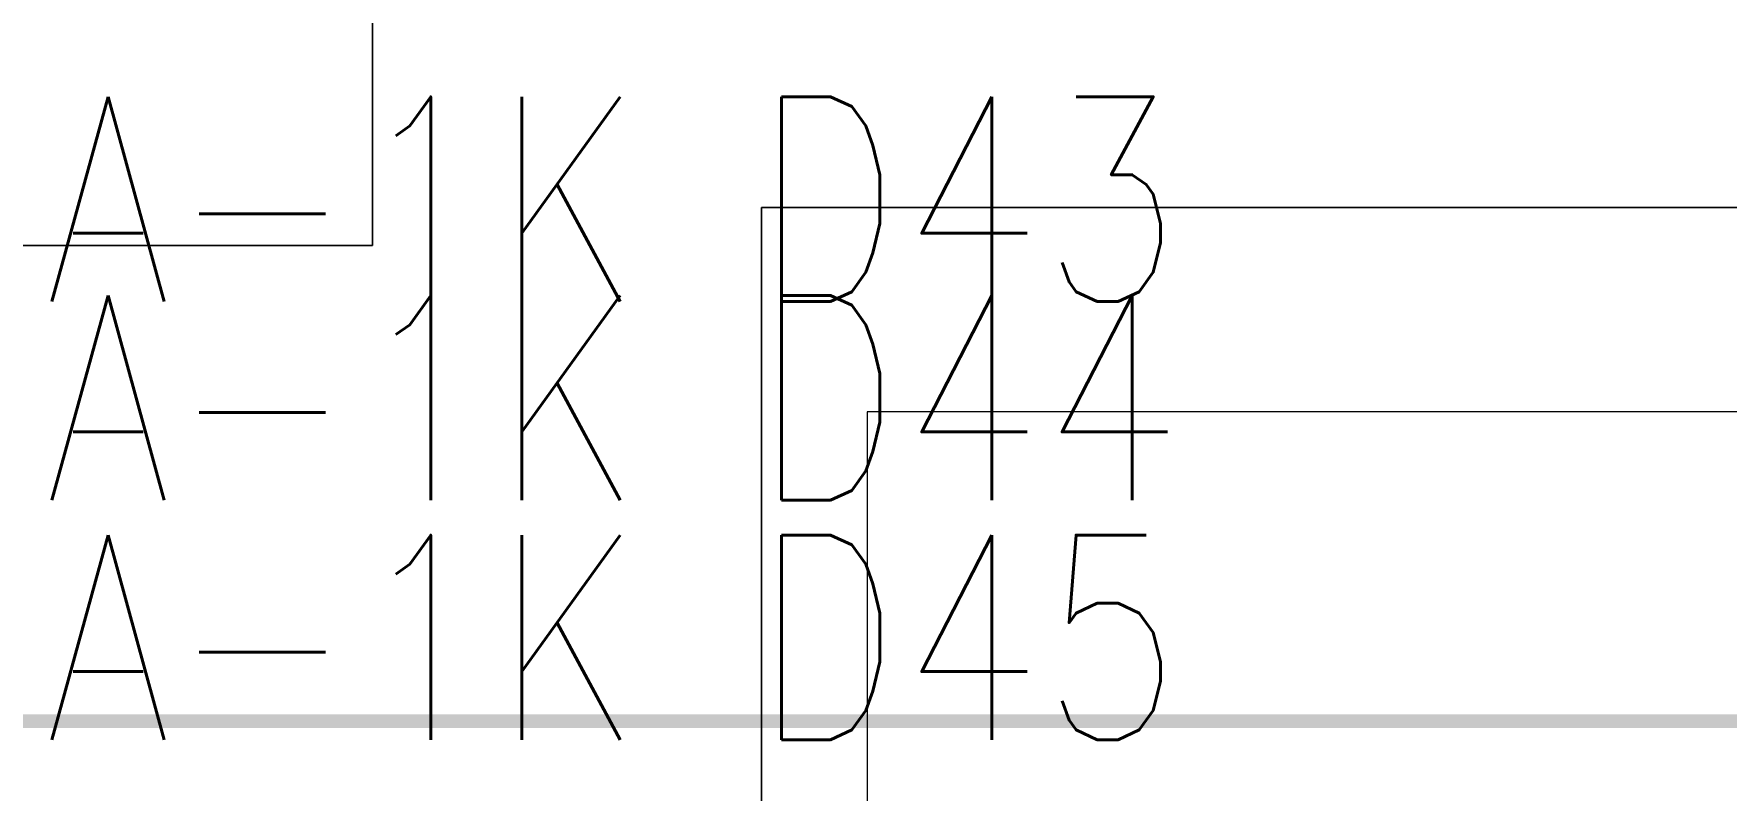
# Model space of a CAD drawing. Extents: x -2050 to 29725, y -1777 to 6820.
# Drawn here: x 9468.7 to 9592.7, y 2718.1 to 2773.5 of the extents above; entities that cross this region are included whole.
import ezdxf

# ---------------------------------------------------------------- set-up
doc = ezdxf.new("R2010")
doc.units = 0
doc.header["$LTSCALE"] = 25
doc.header["$MEASUREMENT"] = 0
doc.linetypes.add('HIDDEN2', pattern=[4.7625, 3.175, -1.5875])
doc.layers.get('0').update_dxf_attribs({"color": 9, "lineweight": 9})
for name, color, linetype, lineweight in [('05', 9, 'Continuous', 9), ('21', 9, 'Continuous', 9), ('E-YAZI', 7, 'Continuous', 30)]:
    doc.layers.add(name, color=color, linetype=linetype, lineweight=lineweight)
doc.styles.add('E-YAZI', font='txttw.shx')

# ---------------------------------------------------------------- blocks, each defined once
blk = doc.blocks.new('p-masa_160')
blk.add_lwpolyline([(85.7, 115.2), (93.45, 115.2), (93.45, 174.97), (7.57, 174.97), (7.57, 160), (0, 160), (0, 0), (85.7, 0), (85.7, 115.2)], close=True)
at = {"flags": 128}
blk.add_lwpolyline([(7.57, 160), (7.57, 174.97), (93.45, 174.97), (93.45, 115.2), (85.7, 115.2)], dxfattribs=at)
for points in [[(85.7, 160), (85.7, 0), (0, 0), (0, 160), (85.7, 160)], [(85.7, 160), (85.7, 0), (0, 0), (0, 160)]]:
    blk.add_lwpolyline(points, close=True, dxfattribs=at)
blk = doc.blocks.new('Group-41-1')
for p, q in [((384804.5645, 69162.035), (384804.5645, 69161.585)), ((384805.1779, 69162.035), (384804.5645, 69162.035)), ((384805.1779, 69161.585), (384805.1779, 69162.035)), ((384804.5645, 69161.585), (384805.1779, 69161.585))]:
    blk.add_line(p, q)
at = {"flags": 128}
blk.add_lwpolyline([(384804.5645, 69162.035), (384805.1779, 69162.035), (384805.1779, 69161.585), (384804.5645, 69161.585)], close=True, dxfattribs=at)
blk = doc.blocks.new('Group-42-1')
at = {"layer": '05', "color": 7}
blk.add_blockref('Group-41-1', (-1.2267, 0), dxfattribs=at)

msp = doc.modelspace()

# ---------------------------------------------------------------- linework, layer by layer
at = {"layer": '21', "linetype": 'HIDDEN2', "ltscale": 0.1, "const_width": 1}
msp.add_lwpolyline([(9216.72, 2881.81), (9956.44, 2881.81), (9956.44, 2723.15), (9216.72, 2723.15)], close=True, dxfattribs=at)

# ---------------------------------------------------------------- block references
at = {"layer": '05', "color": 7, "xscale": 100, "yscale": 100, "zscale": 100, "rotation": 180}
msp.add_blockref('Group-42-1', (38489827.29, 6918961.5), dxfattribs=at)
at = {"layer": '05', "xscale": -1}
msp.add_blockref('p-masa_160', (9615.48, 2585.82), dxfattribs=at)

# ---------------------------------------------------------------- texts
at = {"layer": 'E-YAZI', "color": 6, "style": 'E-YAZI', "width": 0.8}
for s, p in [('A-1K D43', (9469.49, 2753.9)), ('A-1K D44', (9469.49, 2739.34)), ('A-1K D45', (9469.49, 2721.78))]:
    msp.add_text(s, height=15, dxfattribs=at).set_placement(p)

doc.saveas('drawing.dxf')
